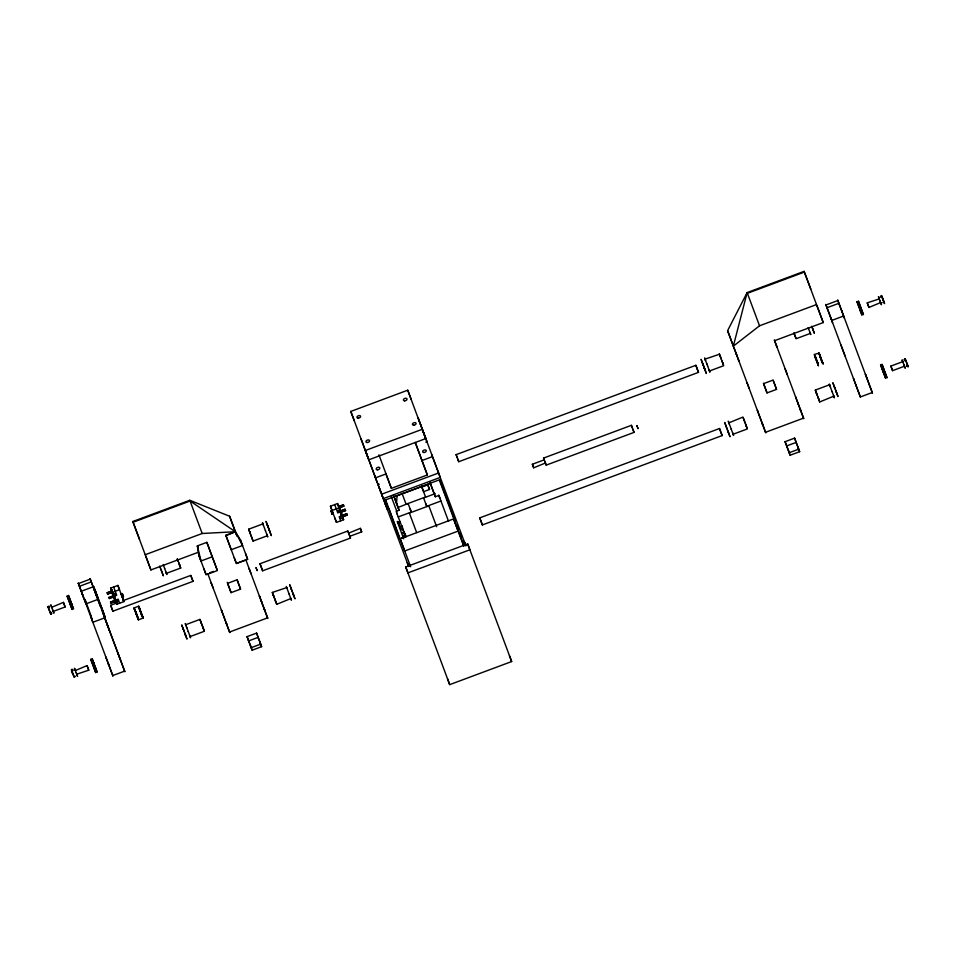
<?xml version="1.0" encoding="UTF-8"?>
<svg xmlns="http://www.w3.org/2000/svg" width="956" height="956" viewBox="0 0 956 956"><rect width="100%" height="100%" fill="white"/><g stroke="black" fill="none" stroke-linecap="round" stroke-linejoin="round"><path stroke-width="1.43" d="M397.063 496.188L396.513 503.238L399.106 510.241L396.143 511.352L405.81 537.224M402.655 535.969L402.99 536.878L405.511 536.364L405.141 533.52L405.511 536.364L401.95 537.69M405.487 536.28L405.213 533.759L405.511 536.364M816.508 304.57L759.53 325.793L733.336 346.156L747.138 292.584L804.115 271.361L810.772 289.082M402.691 528.859L402.225 525.776M733.336 346.156L727.6 330.668L747.138 292.584M113.621 587.008L116.728 595.337L113.095 596.162L110.765 588.071L117.887 585.419L123.922 601.599L116.799 604.252L114.863 600.882L118.138 599.125L119.655 603.188M333.262 513.79L332.079 514.232L331.696 513.205L332.879 512.763L330.441 506.202L337.564 503.549L341.077 511.197L337.803 512.954L334.696 504.613M341.184 513.253L341.256 511.639L343.598 519.729L336.476 522.382L330.441 506.202M225.998 535.683L235.343 531.727L240.374 539.77L247.652 559.284L236.383 563.49L225.843 535.264L235.343 531.727L242.513 545.518L231.233 549.724L225.843 535.264M376.365 480.175L350.792 411.427L407.746 390.203L411.223 399.5M198.358 552.245L150.905 569.931L132.824 521.51L189.802 500.287L229.607 516.252L237.028 536.137M804.39 272.078L747.413 293.313L759.53 325.793M133.099 522.239L190.077 501.004L235.343 531.727L202.194 533.496L145.216 554.719M425.719 438.601L368.765 459.824L365.288 450.527L422.241 429.304L425.719 438.601L407.746 390.203M425.802 442.102L426.985 441.66L417.963 417.533L438.469 472.646M105.913 657.19L112.975 676.131L78.189 582.981L78.404 583.566L90.282 579.133L118.914 655.768M827.322 304.474L837.874 300.543L872.446 393.119L865.383 374.178L865.634 374.836M81.236 591.274L93.7 586.625L98.396 599.221L85.932 603.869L79.42 586.327L91.286 581.893L90.055 578.559L90.282 579.133M832.497 322.411L827.012 307.736L838.878 303.303L837.647 299.969L837.874 300.543M407.268 562.678L408.702 566.55L375.481 477.857L385.985 473.949L391.374 488.361L427.344 474.953L421.955 460.541L432.459 456.633L465.847 545.876M217.012 569.549L206.855 542.351L197.366 545.888L198.836 555.245L200.963 561.005L212.244 556.798L217.382 570.565L206.114 574.759L198.836 555.245M265.433 530.7L267.322 535.766L253.077 541.072L248.656 529.206L262.9 523.9L265.493 530.879M706.962 364.248L705.062 359.133L719.462 354.234M50.823 614.302L47.943 606.582L49.126 606.14L49.545 607.251L48.35 607.693L50.274 612.82L51.457 612.378M881.826 296.276L881.528 295.5L880.488 296.336L880.894 297.447L882.089 297.005L883.953 302L883.26 300.16M695.872 365.3L698.501 372.35L458.737 461.712L456.108 454.65L695.872 365.288L697.342 369.231M385.101 499.833L383.918 500.275L378.098 484.644L379.269 484.214M51.72 607.287L63.419 602.376L64.148 604.335M867.988 304.868L867.235 302.849L879.281 298.905M774.575 340.695L823.236 322.566L816.974 305.765M831.744 320.451L843.61 316.03M53.249 611.386L65.127 606.976L63.419 602.388M868.215 305.478L868.944 307.438L880.643 302.574M882.818 302.574L884.001 302.132M50.68 613.919L51.875 613.477M113.095 596.162L112.007 591.441L107.096 592.768L111.852 590.987M332.019 510.48L343.909 506.094L343.407 504.732L338.651 506.501L341.077 511.197M338.818 506.943L343.407 504.732M111.016 592.361L107.61 594.13L119.464 589.697L117.887 585.419M338.998 507.433L343.909 506.094M332.079 514.232L330.895 511.066L332.079 510.624M166.033 572.178L166.464 573.313L180.72 568.043L177.374 559.057L178.318 561.59M331.875 511.866L330.895 511.066M707.595 365.933L709.483 371L723.728 365.694L721.708 360.281M794.066 333.309L796.097 338.723L810.341 333.417L808.441 328.35M115.282 600.189L113.692 595.935L108.948 597.703L113.537 595.492M340.288 511.018A1.267 0.992 -20.3 0 0 338.412 510.42A1.267 0.992 -20.3 0 0 338.46 512.177A1.267 0.992 -20.3 0 0 340.288 511.018L345.08 509.213L345.594 510.588L340.838 512.356M110.322 597.751L112.689 596.867M341.866 511.472L345.594 510.588M121.101 594.011L122.284 593.568L122.667 594.596L123.455 596.735L122.272 597.177M108.781 597.261L109.295 598.635L114.039 596.867M122.284 593.568L123.073 595.707L121.89 596.15L120.886 593.461M110.466 601.766L110.98 603.128L115.724 601.36L115.377 600.428L110.621 602.196L115.21 599.998M342.009 515.487L346.765 513.719L347.267 515.093L342.523 516.861M343.192 516.849L342.081 515.678L339.213 516.742L340.73 520.793M342.176 515.929L346.765 513.719M385.603 499.892L439.246 479.9L463.803 545.47M430.331 483.377L394.135 496.869L396.955 504.457M115.557 600.93L110.98 603.128M342.356 516.419L347.267 515.093M117.588 602.686L110.681 605.268L111.661 607.897M123.109 600.631L190.794 575.404L191.786 578.045M386.176 502.713L385.029 503.286M102.005 610.621L102.603 610.406L105.279 617.636L92.816 622.284L90.689 616.524M429.507 489.484L423.58 491.695L421.835 487.046L427.774 484.835L429.507 489.484L427.965 485.301M386.057 506.047L387.24 505.605M103.152 611.876L102.555 612.103L124.854 671.71L117.791 652.769M209.663 572.823L213.427 571.413M112.892 611.195L193.004 581.344M388.996 508.879L399.823 539.268M397.732 507.624L408.093 503.501M425.659 503.501L426.818 506.596L423.604 497.98L435.267 493.631M136.517 614.768L133.983 607.956L138.728 606.188L140.855 611.864M815.014 356.696L814.189 354.485L819.089 353.134M429.674 481.681L435.315 496.762L438.876 495.435L448.555 521.343M261.502 567.792L259.996 563.753L347.829 530.998L348.904 533.89M545.075 462.118L543.57 458.079L631.402 425.324L632.31 427.762M360.926 529.851L360.352 528.345L348.629 533.149M545.41 463.027L533.675 467.795L532.361 464.258L544.227 459.836M398.234 516.933L411.283 512.069M426.711 506.322L440.955 501.004M349.8 536.304L361.679 531.883L360.364 528.357M261.406 567.529L262.625 570.804L350.47 538.073L349.645 535.85M544.98 461.856L546.199 465.13L634.031 432.399L633.207 430.176M397.588 522.466L399.966 521.582M136.29 614.158L138.405 619.835L143.161 618.054L138.728 606.188M240.565 589.111L237.088 579.814L227.6 583.351L231.077 592.648L240.565 589.111L237.219 580.077M776.547 389.379L773.069 380.082L763.569 383.619L767.047 392.916L776.547 389.379L773.201 380.345M401.58 533.006L403.958 532.122L403.026 529.6M402.584 535.719L404.962 534.834L403.958 532.122M453.598 518.917L400.194 538.826L404.699 550.991L458.115 531.094L453.598 518.917L463.851 546.438M201.955 624.818L199.935 619.404L185.691 624.71L186.826 627.757M274.181 597.5L272.305 592.433L286.716 587.617M728.878 422.851L742.943 417.055L747.377 428.921L733.133 434.227L731.232 429.16M833.799 396.154L819.734 401.95L815.313 390.084L829.557 384.778L829.868 385.591M74.174 676.764C75.978 679.585 68.593 668.698 72.776 669.367L73.182 670.479L71.999 670.921L73.17 674.076M905.177 358.739L904.125 359.564L904.543 360.675L905.726 360.233L907.603 365.228M719.51 428.527L722.139 435.578L482.374 524.94L479.745 517.877L719.51 428.515L720.633 431.526M75.369 670.515L87.056 665.603L87.785 667.563M904.46 366.244L892.581 370.665L891.41 367.51L890.873 366.076L902.751 361.655M87.056 665.615L88.765 670.192L76.731 674.195M906.455 365.801L907.65 365.359L908.2 366.865L905.32 359.121M74.329 677.147L75.345 676.25M908.057 366.459L906.694 366.447M189.682 635.405L190.113 636.577L204.357 631.271L199.935 619.404M276.726 604.3L274.671 598.779L276.726 604.3L290.803 598.587M112.76 675.557L124.627 671.136M207.799 573.672L229.571 632.024L267.549 617.875L267.776 618.448L245.811 559.738M727.6 330.668L765.541 432.291L803.53 418.142L803.745 418.716L774.515 340.432M827.012 307.736L825.781 304.39L860.352 396.967L872.219 392.546M405.726 566.98L467.687 543.892L511.663 661.552L449.702 684.639L405.726 566.98L407.913 572.883L469.874 549.796L467.687 543.892M247.078 636.636L256.567 633.099L261.621 646.662L252.133 650.2L247.078 636.636L248.656 640.902L258.144 637.365L256.567 633.099M785.091 441.684L794.591 438.135L799.646 451.698L790.146 455.235L785.091 441.684L788.604 451.089M786.668 445.938L796.169 442.401L794.591 438.135M251.177 647.678L260.677 644.141M789.202 452.726L798.702 449.177M385.232 503.836L386.081 506.106L387.264 505.664M114.385 597.775L113.274 596.604L115.21 601.814M823.044 363.734L819.507 354.234M822.734 362.91L821.24 358.906M833.967 396.609L832.078 391.578M818.169 365.168L816.496 360.675M815.313 390.084L817.332 395.497M705.062 359.133L705.349 359.874M728.711 422.361L729.141 423.52M733.109 434.191L732.774 433.247M267.322 535.766L266.963 534.786M248.656 529.206L250.687 534.619M272.305 592.433L274.324 597.847M180.708 568.007L178.7 562.63M204.345 631.235L202.337 625.857M166.464 573.313L164.575 568.282M143.161 618.054L141.034 612.39M133.983 607.956L136.099 613.633M860.4 397.087L853.505 378.6M815.731 357.52L816.603 359.85M816.914 360.723L817.846 363.232L817.643 362.671M819.722 401.914L817.715 396.537M253.077 541.072L251.058 535.659M146.208 557.24L145.981 556.655L150.905 569.931M141.476 614.636L141.691 615.21L140.747 612.688M905.165 358.727L905.463 359.504M867.235 302.837L868.944 307.426M890.873 366.064L891.601 368.024M892.581 370.665L891.852 368.705M884.396 370.653L881.994 364.212L887.072 377.859L884.682 371.442M832.497 322.423L832.246 321.754M853.505 378.576L853.756 379.257M763.462 383.284L767.047 392.916M788.891 451.853L788.676 451.28M747.102 382.89L749.086 388.22M698.501 372.362L697.378 369.351M722.139 435.589L721.015 432.578M634.031 432.399L632.812 429.125M543.57 458.055L544.358 460.183M532.361 464.258L532.922 465.763M533.675 467.795L533.113 466.277M456.108 454.638L457.231 457.649M458.737 461.712L457.613 458.689M479.745 517.865L480.868 520.877M482.374 524.94L481.25 521.916M361.679 531.883L361.105 530.377M350.47 538.073L349.239 534.798M259.996 563.729L261.119 566.753M112.856 611.111L110.717 605.351M100.488 606.57L94.13 589.565L94.393 590.199M117.779 652.745L118.042 653.426M92.206 618.807L91.919 618.042L92.194 618.771M82.371 594.214L82.527 594.62M84.905 601.013L84.654 600.344L84.905 601.001M105.913 657.166L106.164 657.848M71.15 602.555L73.564 609.008L68.462 595.325L70.397 600.511M65.127 606.976L64.399 605.017M88.765 670.204L88.036 668.244M50.883 605.029L52.616 609.701M50.835 614.326L50.537 613.537M71.437 669.415L71.736 670.192M840.945 344.985L845.032 355.955M832.867 382.759L835.699 390.43M834.098 386.069L834.827 388.076M836.56 392.701L836.392 392.247M820.117 355.883L820.284 356.325M822.172 361.404L821.945 360.782M819.149 354.365L819.4 355.058M821.682 361.165L822.339 362.933M829.306 384.085L830.441 387.18M833.907 396.465L834.421 397.827L833.536 395.473M815.372 357.664L815.528 358.094M795.117 336.106L794.806 335.269M795.535 396.668L798.38 404.34M733.909 347.602L737.1 356.17M765.541 432.291L765.768 432.877L757.379 410.375L757.893 411.725M720.286 356.445L720.477 356.97M743.923 419.672L744.234 420.509M746.397 426.292L746.218 425.838M709.483 371L709.926 372.183L709.041 369.829M702.481 363.077L702.672 363.603M704.942 369.697L704.775 369.255M726.13 426.304L726.309 426.83M286.286 586.434L287.015 588.418M257.869 636.577L258.048 637.066M260.331 643.197L260.08 642.552M248.369 640.114L248.548 640.604M229.571 632.024L229.787 632.609L221.386 610.059L221.911 611.458M884.264 302.849L884.563 303.626L881.671 295.894M861.691 309.959L861.033 308.214M883.906 373.724L883.248 371.968L885.662 378.421L884.121 374.31M841.985 311.608L841.734 310.927L842.009 311.68M844.112 317.332L844.375 318.001L838.878 303.303M867.749 380.56L868.012 381.229L867.737 380.488M812.743 329.019L812.911 329.426M833.011 383.165L835.138 388.865M822.566 362.455L823.176 364.093M809.899 332.246L810.784 334.6L810.21 333.058M829.45 384.491L829.557 384.778M815.217 356.134L815.85 357.843M818.025 363.698L818.384 364.642M817.822 364.236L818.432 365.861M776.487 345.785L777.013 347.183L774.324 339.954M787.063 374.059L787.278 374.632L785.079 368.741M800.124 409.013L800.65 410.411L800.088 408.869M798.164 447.743L798.332 448.161M738.498 359.934L739.036 361.344L736 353.17M719.593 354.568L721.326 359.229M722.581 362.611L722.736 363.017M743.23 417.796L744.975 422.456M747.09 428.169L745.345 423.508M732.69 433.056L733.575 435.41L732.953 433.737M404.065 532.516L405.033 535.085M269.735 531.369L269.998 532.074L269.03 529.481M291.257 588.872L290.994 588.203L291.269 588.944M263.079 524.39L262.458 522.717L263.378 525.191M290.528 597.835L291.413 600.189L291.042 599.173M249.815 532.277L249.552 531.608L249.827 532.349M251.93 538.001L252.193 538.706L251.918 537.929M236.263 534.081L235.75 532.719L236.096 533.687M249.313 569.023L249.11 568.462L251.093 573.791M259.901 597.309L259.375 595.899L267.561 617.863M264.143 608.745L264.681 610.143L264.107 608.602M250.651 646.244L250.831 646.71M211.336 583.184L211.121 582.622L213.104 587.952M226.166 622.894L226.691 624.304L226.13 622.762M177.35 558.997L177.685 559.893M179.573 564.972L179.836 565.665L179.453 564.661M203.21 628.2L203.473 628.893L202.827 627.172M166.392 573.134L166.918 574.532L166.356 572.991M185.787 624.925L185.249 623.527L186.169 626.001M161.767 571.604L162.03 572.297L161.743 571.533M183.277 629.108L183.026 628.439L183.552 629.849M185.404 634.832L185.667 635.537L185.392 634.76M132.824 521.51L139.48 539.244M139.528 608.315L139.194 607.407L139.552 608.41M141.835 614.505L142.05 615.09L141.811 614.445M139.05 608.112L139.911 610.418M142.002 616.07L142.36 617.002L141.978 615.975M138.094 617.911L137.425 616.082L138.178 618.114M134.784 610.083L134.438 609.175L134.808 610.179M112.808 610.992L111.9 608.566M105.507 619.906L105.088 618.771L107.598 625.547M109.044 629.442L109.486 630.602L106.964 623.802M120.157 659.15L120.42 659.819L120.145 659.078M95.445 667.539L95.265 667.061M48.099 606.964L47.943 606.582M882.448 297.937L882.83 298.965M879.018 298.164L878.445 296.647L880.177 301.319M880.082 301.056L881.468 304.761L880.56 302.347M903.002 362.312L902.082 359.874L903.814 364.547M903.719 364.284L904.137 365.383M860.759 307.426L858.345 300.973L863.447 314.655L861.906 310.557M859.325 307.952L856.923 301.51L862.013 315.193L860.484 311.082M859.611 308.74L860.46 310.999L860.257 310.437M882.974 371.191L880.56 364.738L882.747 370.593M804.115 271.361L823.236 322.566M812.062 327.203L814.345 333.274L811.716 326.271M835.52 389.905L837.982 396.501L835.652 390.251M819.376 353.887L821.049 358.392M819.698 355.835L820.535 358.082M820.953 359.217L821.813 361.499M814.632 355.656L816.305 360.161M761.92 422.564L762.673 424.572L762.099 423.03M705.373 359.946L704.62 357.938L705.54 360.412M729.332 424.022L728.269 421.166L729.177 423.639M732.81 433.403L733.037 434.012M703.532 365.873L701.083 359.313L704.763 369.183M703.903 366.913L706.365 373.509L703.341 365.347M727.169 429.101L724.708 422.492L730.014 436.737L727.54 430.14M704.094 367.439L704.429 368.347M728.305 432.172L728.58 432.889M637.377 426.83C635.609 422.122 639.313 432.04 637.556 427.356M465.715 545.398L464.234 541.443L465.68 545.314M431.67 454.447L432.363 456.299M439.868 479.996L455.367 521.45M456.908 525.597L458.462 529.744M459.501 532.504L461.043 536.651M462.596 540.797L464.15 544.944M436.629 526.696L428.838 505.844L409.371 513.097L416.649 532.564M410.232 509.249L411.391 512.344L408.176 503.728M393.466 495.16L399.106 510.241M391.374 496.785L396.74 511.137M398.174 522.143L401.078 529.887L398.066 521.761M397.218 521.426L403.707 538.826M385.591 499.773L410.614 566.717M385.603 501.255L388.04 507.755M350.792 411.427L354.27 420.724M361.01 438.756L378.098 484.644M374.692 475.67L375.385 477.534M342.081 515.678L340.491 511.424L345.08 509.213M341.483 515.893L339.272 509.966M332.282 512.99L332.664 514.005L331.493 510.851M268.481 527.987L266.019 521.39L271.325 535.623L268.863 529.027M292.13 591.214L289.68 584.666L294.974 598.862L292.5 592.254M293.265 594.297L293.647 595.301L293.361 594.524M266.7 534.093L267.764 536.961L267.202 535.42M267.011 534.954L267.238 535.551M289.071 593.939L290.875 598.779M256.471 568.784C254.69 564.016 258.514 574.269 256.662 569.298M261.311 601.073L261.645 601.981M202.194 533.496L189.802 500.287M197.976 547.513L197.366 545.888L200.963 561.005M192.025 578.703L192.981 581.284L190.818 575.476M201.334 623.121L200.832 621.794L201.107 622.547M188.224 631.51L190.555 637.76L189.993 636.218M159.879 566.526L160.512 568.223M160.895 569.262L163.356 575.859L159.724 566.119M184.161 631.45L181.712 624.901L185.333 634.593M184.532 632.49L186.994 639.086L184.998 633.697M140.03 610.729L140.436 611.828M135.286 610.346L134.796 609.044L135.322 610.466M136.302 613.071L135.668 611.374L137.21 615.533M136.708 614.194L137.246 615.652M135.597 612.27L138.405 619.835M123.073 595.707L123.455 596.735M122.87 596.962L121.687 593.795M115.879 599.974L113.274 592.971M111.159 590.951L111.505 591.884M107.096 592.768L107.61 594.13M93.7 586.625L102.615 610.466M105.279 617.636L96.269 593.473M119.285 656.808L119.62 657.704M85.192 600.033L90.557 614.421M71.628 603.822L71.999 604.825L71.796 604.264M94.513 665.006L92.111 658.553L97.201 672.235L94.799 665.782M70.003 599.424L70.875 601.778M94.035 663.739L93.664 662.747L93.867 663.309M69.441 602.304L67.04 595.863L72.13 609.534L69.728 603.093M93.091 665.531L90.677 659.09L95.779 672.761L93.365 666.32M52.52 609.438L53.918 613.166L52.962 610.609M75.44 670.706L74.52 668.268L76.253 672.928M76.169 672.665L77.556 676.394L76.958 674.769M882.161 369.04L883.475 372.589M866.506 377.178L866.877 378.218M830.991 318.372L831.338 319.292M819.734 355.955L820.583 358.237M820.666 358.44L822.315 362.85M829.677 385.137L832.138 391.757M808.155 327.573L808.501 328.529M815.886 357.974L815.229 356.218M816.209 358.847L818.145 364.009M814.667 355.763L818.3 365.503M793.91 332.891L795.786 337.886M797.925 403.038L803.53 418.13M796.133 442.293L798.105 447.551M745.955 425.109L746.206 425.779M706.735 363.615L707.655 366.112M728.831 422.707L731.292 429.34M632.908 429.387L631.402 425.348M545.374 462.907L546.199 465.118M438.768 495.136L439.903 498.184M396.597 512.559L397.17 514.113M349.334 535.061L347.829 531.022M268.301 527.461L268.995 529.325M286.669 587.486L289.13 594.106M273.691 596.186L274.826 599.245M261.705 568.33L262.625 570.792M247.281 558.268L245.525 553.524M236.526 534.846L236.789 535.551M261.705 602.208L262.398 604.072M236.001 562.463L234.244 557.73M258.108 637.258L261.621 646.662M248.62 640.795L250.58 646.053M206.855 542.351L212.244 556.798M205.731 573.743L203.975 569.011M163.189 564.53L164.647 568.462M186.611 627.184L188.284 631.689M139.923 610.49L139.062 608.183M140.042 610.812L140.843 612.951M140.998 613.346L141.679 615.198M102.172 609.319L103.822 613.692M91.286 581.893L93.664 588.31M94.668 590.939L95.026 590.139L95.839 592.35M94.967 591.752L95.648 593.58M95.947 594.369L96.496 595.851M90.868 615.234L91.322 616.417M51.887 607.729L50.895 605.052M73.134 673.944L73.911 676.047M819.758 354.927L818.933 352.716M798.069 447.444L799.646 451.698M788.569 450.981L790.146 455.235M747.329 383.511L747.102 382.902M723.417 364.845L719.306 353.828M509.464 655.649L511.663 661.552M415.43 442.843L427.344 474.953M415.215 442.389L421.955 460.541M430.188 482.947L435.315 496.762M421.5 486.102L425.54 497L406.085 504.254L402.034 493.356M378.946 454.841L391.374 488.361M366.375 453.18L368.036 457.685M379.317 487.99L380.906 492.268M383.774 499.892L385.352 504.171M386.081 506.106L387.335 509.5M447.516 678.748L449.702 684.639M337.564 503.549L343.598 519.729M334.887 518.104L336.476 522.382M247.652 559.284L236.383 563.49M240.374 539.77L242.513 545.518M229.607 516.252L235.343 531.727M227.241 582.324L231.077 592.648M250.556 645.945L252.133 650.2M145.694 555.914L145.957 556.643M137.067 616.214L137.294 616.835M122.332 597.321L123.922 601.599M110.765 588.071L113.465 595.337M113.883 596.425L116.799 604.252M100.715 605.375L102.304 609.653M85.012 599.567L85.705 601.432M90.939 615.401L91.238 616.214M79.42 586.327L78.404 583.566M82.264 593.987L83.375 596.998M340.778 512.297A1.267 0.992 -20.3 0 1 340.814 513.312M338.054 505.951A1.267 0.992 -20.3 0 1 338.52 506.262M111.983 591.226A1.267 0.992 -20.3 0 1 112.402 589.768M438.577 472.993L381.599 494.228L383.236 498.65L440.214 477.426L438.577 472.993M816.209 392.486L816.484 393.227L816.209 392.486M818.85 399.584L818.587 398.879L818.85 399.584M267.357 524.975L267.632 525.716L267.357 524.975M273.189 594.835L273.464 595.576L273.189 594.835M275.842 601.933L275.579 601.228L275.842 601.933M142.719 616.871L142.36 615.939L142.719 616.871M137.963 618.64L137.616 617.707L137.963 618.64M139.875 609.247L139.875 609.247M139.516 609.378L139.564 609.498M135.131 611.015L135.131 611.015M905.117 368.012L904.197 365.574L905.105 367.988M829.951 315.576L829.951 315.576M856.146 385.65L855.883 384.981L856.134 385.638M108.542 664.241L108.291 663.572L108.542 664.229M413.721 425.181A1.9 1.183 -20.5 0 0 416.027 423.221A1.9 1.183 -20.5 0 0 413.004 423.257A1.9 1.183 -20.5 0 0 413.721 425.181M367.247 442.497A1.9 1.183 -20.5 0 0 369.566 440.537A1.9 1.183 -20.5 0 0 366.542 440.573A1.9 1.183 -20.5 0 0 367.247 442.497M358.237 418.142A1.9 1.183 -20.5 0 0 360.543 416.195A1.9 1.183 -20.5 0 0 357.52 416.23A1.9 1.183 -20.5 0 0 358.237 418.142M404.687 400.827A1.9 1.183 -20.5 0 0 407.005 398.879A1.9 1.183 -20.5 0 0 403.982 398.915A1.9 1.183 -20.5 0 0 404.687 400.827M340.718 518.212A1.267 0.992 -20.3 0 0 342.547 517.065A1.267 0.992 -20.3 0 0 340.671 516.467A1.267 0.992 -20.3 0 0 340.718 518.212M114.039 595.803A1.267 0.992 -20.3 0 0 115.867 594.644A1.267 0.992 -20.3 0 0 113.991 594.046A1.267 0.992 -20.3 0 0 114.039 595.803M116.297 601.85A1.267 0.992 -20.3 0 0 118.126 600.691A1.267 0.992 -20.3 0 0 116.25 600.093A1.267 0.992 -20.3 0 0 116.297 601.85M377.465 469.814A1.9 1.183 -20.5 0 0 379.783 467.866A1.9 1.183 -20.5 0 0 376.76 467.902A1.9 1.183 -20.5 0 0 377.465 469.814M423.938 452.499A1.9 1.183 -20.5 0 0 426.245 450.551A1.9 1.183 -20.5 0 0 423.221 450.587A1.9 1.183 -20.5 0 0 423.938 452.499"/></g></svg>
